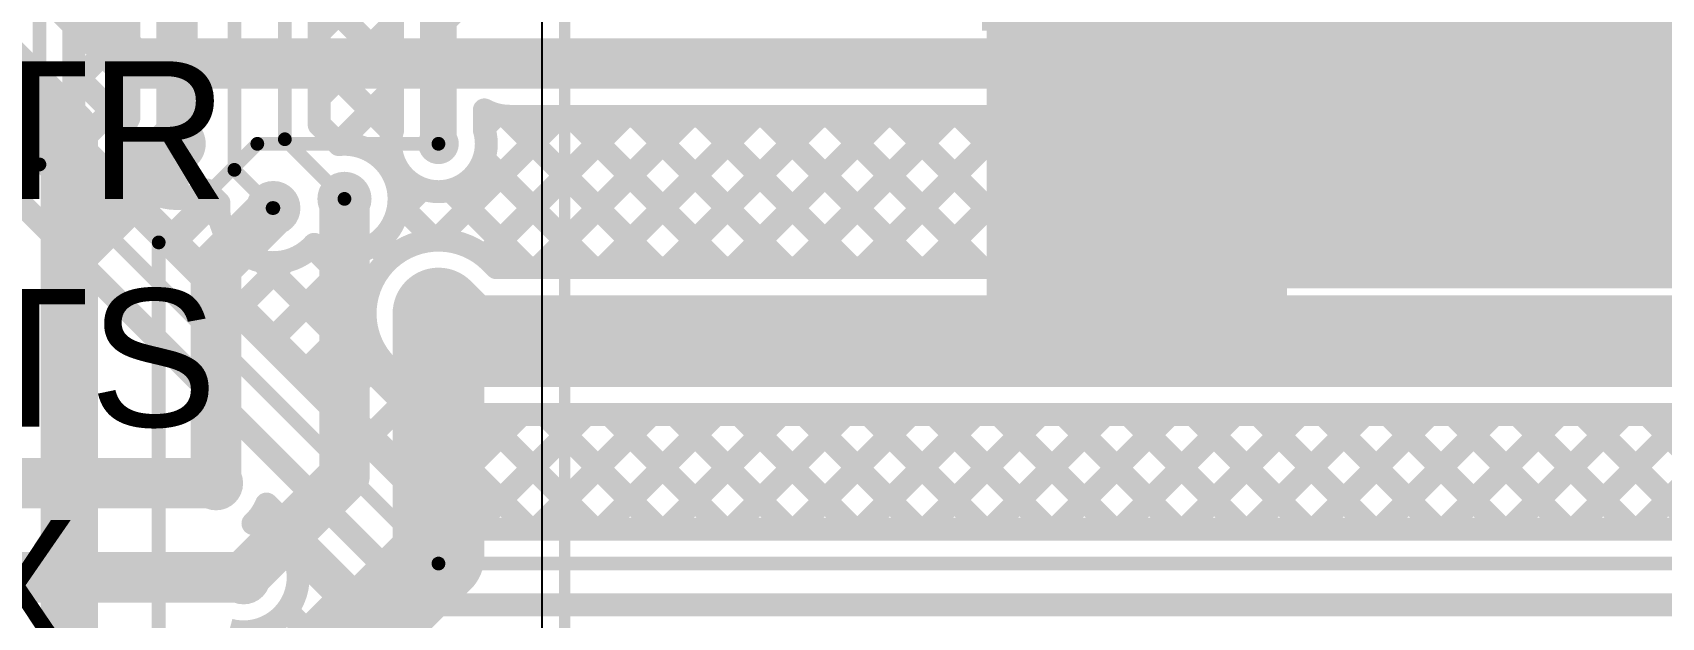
# Model space of a CAD drawing. Header units: millimetres. Extents: x -0.26 to 2.84, y -0.09 to 2.43.
# Drawn here: x 0.106 to 0.816, y 1.195 to 1.45 of the extents above; entities that cross this region are included whole.
import ezdxf

# ---------------------------------------------------------------- set-up
doc = ezdxf.new("R2010")
doc.units = ezdxf.units.MM
doc.header["$MEASUREMENT"] = 0
for name, color, linetype in [('BottomLayer', 5, 'Continuous'), ('TopLayer', 1, 'Continuous'), ('TopOverlay', 2, 'Continuous'), ('TopPaste', 8, 'Continuous'), ('TopSolder', 216, 'Continuous'), ('ViaHoleLayer', 16, 'Continuous')]:
    doc.layers.add(name, color=color, linetype=linetype)
doc.styles.add('Arial', font='', dxfattribs={"height": 0.2})
doc.styles.get('Arial').set_extended_font_data('Arial')

# ---------------------------------------------------------------- blocks, each defined once
blk = doc.blocks.new('SLF12575T_221M1R3_PF_94')
at = {"layer": 'TopLayer'}
for points in [[(-0.26969, 0.06299), (-0.16732, 0.06299), (-0.16732, -0.06299), (-0.26969, -0.06299)], [(0.16732, 0.06299), (0.26969, 0.06299), (0.26969, -0.06299), (0.16732, -0.06299)]]:
    blk.add_hatch(color=1, dxfattribs=at).paths.add_polyline_path(points)
at = {"layer": 'TopPaste'}
for points in [[(-0.26969, 0.06299), (-0.16732, 0.06299), (-0.16732, -0.06299), (-0.26969, -0.06299)], [(0.16732, 0.06299), (0.26969, 0.06299), (0.26969, -0.06299), (0.16732, -0.06299)]]:
    blk.add_hatch(color=8, dxfattribs=at).paths.add_polyline_path(points)
at = {"layer": 'TopSolder'}
for points in [[(-0.27369, 0.06699), (-0.16332, 0.06699), (-0.16332, -0.06699), (-0.27369, -0.06699)], [(0.16332, 0.06699), (0.27369, 0.06699), (0.27369, -0.06699), (0.16332, -0.06699)]]:
    blk.add_hatch(color=216, dxfattribs=at).paths.add_polyline_path(points)
at = {"layer": 'TopOverlay', "const_width": 0.005}
for points in [[(-0.188, 0.19), (-0.188, 0.249)], [(0.217, 0.249), (-0.188, 0.249)], [(0.25, 0.081), (0.25, 0.215)], [(-0.248, 0.081), (-0.248, 0.19)], [(-0.188, 0.19), (-0.248, 0.19)], [(-0.25, -0.215), (-0.25, -0.081)], [(0.25, -0.215), (0.25, -0.081)], [(0.217, -0.249), (-0.217, -0.249)]]:
    blk.add_lwpolyline(points, dxfattribs=at)
at = {"layer": 'TopOverlay'}
for points, const_width in [([(-0.18925, 0.249, 1), (-0.18675, 0.249, 1)], 0.0025), ([(-0.18925, 0.249, 1), (-0.18675, 0.249, 1)], 0.0025), ([(0.21575, 0.249, 1), (0.21825, 0.249, 1)], 0.0025), ([(0.21575, 0.249, 1), (0.21825, 0.249, 1)], 0.0025), ([(0.24875, 0.215, 1), (0.25125, 0.215, 1)], 0.0025), ([(0.24875, 0.215, 1), (0.25125, 0.215, 1)], 0.0025), ([(-0.24925, 0.19, 1), (-0.24675, 0.19, 1)], 0.0025), ([(-0.24925, 0.19, 1), (-0.24675, 0.19, 1)], 0.0025), ([(-0.18925, 0.19, 1), (-0.18675, 0.19, 1)], 0.0025), ([(-0.18925, 0.19, 1), (-0.18675, 0.19, 1)], 0.0025), ([(-0.24925, 0.081, 1), (-0.24675, 0.081, 1)], 0.0025), ([(0.24875, 0.081, 1), (0.25125, 0.081, 1)], 0.0025), ([(-0.27781, 0.061, 1), (-0.2943, 0.061, 1)], 0.01), ([(-0.2968, 0.061, 1), (-0.2918, 0.061, 1)], 0.005), ([(-0.28031, 0.061, 1), (-0.27531, 0.061, 1)], 0.005), ([(-0.25125, -0.081, 1), (-0.24875, -0.081, 1)], 0.0025), ([(0.24875, -0.081, 1), (0.25125, -0.081, 1)], 0.0025), ([(-0.25125, -0.215, 1), (-0.24875, -0.215, 1)], 0.0025), ([(-0.25125, -0.215, 1), (-0.24875, -0.215, 1)], 0.0025), ([(0.24875, -0.215, 1), (0.25125, -0.215, 1)], 0.0025), ([(0.24875, -0.215, 1), (0.25125, -0.215, 1)], 0.0025), ([(-0.21825, -0.249, 1), (-0.21575, -0.249, 1)], 0.0025), ([(-0.21825, -0.249, 1), (-0.21575, -0.249, 1)], 0.0025), ([(0.21575, -0.249, 1), (0.21825, -0.249, 1)], 0.0025), ([(0.21575, -0.249, 1), (0.21825, -0.249, 1)], 0.0025)]:
    blk.add_lwpolyline(points, format="xyb", close=True, dxfattribs=dict(at, const_width=const_width))
at = {"layer": 'TopOverlay', "const_width": 0.005}
for points in [[(0.217, 0.249, -0.414214), (0.25, 0.215)], [(-0.217, -0.249, -0.414214), (-0.25, -0.215)], [(0.25, -0.215, -0.414214), (0.217, -0.249)]]:
    blk.add_lwpolyline(points, format="xyb", dxfattribs=at)

msp = doc.modelspace()

# ---------------------------------------------------------------- hatches: boundary and pattern name
at = {"layer": 'BottomLayer'}
h = msp.add_hatch(color=5, dxfattribs=at)
edge = h.paths.add_edge_path()
edge.add_arc((0.314, 1.436), 0.00886, 0, 360)
h = msp.add_hatch(color=5, dxfattribs=at)
edge = h.paths.add_edge_path()
edge.add_arc((0.169, 1.401), 0.00886, 0, 360)
h = msp.add_hatch(color=5, dxfattribs=at)
edge = h.paths.add_edge_path()
edge.add_arc((0.283, 1.401), 0.00886, 0, 360)
h = msp.add_hatch(color=5, dxfattribs=at)
edge = h.paths.add_edge_path()
edge.add_arc((0.242, 1.377), 0.01181, 0, 360)
h = msp.add_hatch(color=5, dxfattribs=at)
edge = h.paths.add_edge_path()
edge.add_arc((0.211, 1.373), 0.01181, 0, 360)
h = msp.add_hatch(color=5, dxfattribs=at)
edge = h.paths.add_edge_path()
edge.add_arc((0.283, 1.327), 0.01181, 0, 360)
h = msp.add_hatch(color=5, dxfattribs=at)
edge = h.paths.add_edge_path()
edge.add_arc((0.186, 1.253), 0.01181, 0, 360)
h = msp.add_hatch(color=5, dxfattribs=at)
edge = h.paths.add_edge_path()
edge.add_arc((0.198, 1.212), 0.01181, 0, 360)
at = {"layer": 'TopLayer'}
for points in [[(0.522, 1.335), (0.653, 1.335), (0.653, 1.557), (0.522, 1.557)], [(0.616, 1.338), (0.947, 1.338), (0.947, 1.456), (0.616, 1.456)]]:
    msp.add_hatch(color=1, dxfattribs=at).paths.add_polyline_path(points)
h = msp.add_hatch(color=1, dxfattribs=at)
edge = h.paths.add_edge_path()
edge.add_arc((0.314, 1.436), 0.00886, 0, 360)
h = msp.add_hatch(color=1, dxfattribs=at)
edge = h.paths.add_edge_path()
edge.add_arc((0.169, 1.401), 0.00886, 0, 360)
h = msp.add_hatch(color=1, dxfattribs=at)
edge = h.paths.add_edge_path()
edge.add_arc((0.283, 1.401), 0.00886, 0, 360)
h = msp.add_hatch(color=1, dxfattribs=at)
edge = h.paths.add_edge_path()
edge.add_arc((0.242, 1.377), 0.01181, 0, 360)
h = msp.add_hatch(color=1, dxfattribs=at)
edge = h.paths.add_edge_path()
edge.add_arc((0.211, 1.373), 0.01181, 0, 360)
h = msp.add_hatch(color=1, dxfattribs=at)
edge = h.paths.add_edge_path()
edge.add_arc((0.283, 1.327), 0.01181, 0, 360)
h = msp.add_hatch(color=1, dxfattribs=at)
edge = h.paths.add_edge_path()
edge.add_arc((0.186, 1.253), 0.01181, 0, 360)
h = msp.add_hatch(color=1, dxfattribs=at)
edge = h.paths.add_edge_path()
edge.add_arc((0.198, 1.212), 0.01181, 0, 360)
at = {"layer": 'ViaHoleLayer'}
h = msp.add_hatch(color=16, dxfattribs=at)
edge = h.paths.add_edge_path()
edge.add_arc((0.314, 1.436), 0.00591, 0, 360)
h = msp.add_hatch(color=16, dxfattribs=at)
edge = h.paths.add_edge_path()
edge.add_arc((0.169, 1.401), 0.00591, 0, 360)
h = msp.add_hatch(color=16, dxfattribs=at)
edge = h.paths.add_edge_path()
edge.add_arc((0.283, 1.401), 0.00591, 0, 360)
h = msp.add_hatch(color=16, dxfattribs=at)
edge = h.paths.add_edge_path()
edge.add_arc((0.211, 1.373), 0.00591, 0, 360)
h = msp.add_hatch(color=16, dxfattribs=at)
edge = h.paths.add_edge_path()
edge.add_arc((0.242, 1.377), 0.00591, 0, 360)
h = msp.add_hatch(color=16, dxfattribs=at)
edge = h.paths.add_edge_path()
edge.add_arc((0.283, 1.327), 0.00591, 0, 360)
h = msp.add_hatch(color=16, dxfattribs=at)
edge = h.paths.add_edge_path()
edge.add_arc((0.186, 1.253), 0.00591, 0, 360)
h = msp.add_hatch(color=16, dxfattribs=at)
edge = h.paths.add_edge_path()
edge.add_arc((0.198, 1.212), 0.00591, 0, 360)

# ---------------------------------------------------------------- linework, layer by layer
at = {"layer": 'BottomLayer'}
for points, const_width in [([(0.109, 1.392), (0.109, 1.622)], 0.006), ([(0.124, 1.39821), (0.124, 1.61579)], 0.01), ([(0.169, 1.401), (0.169, 1.541)], 0.018), ([(0.148, 1.41232), (0.148, 1.541)], 0.01), ([(0.194, 1.38967), (0.194, 1.535)], 0.006), ([(0.216, 1.403), (0.216, 1.537)], 0.006), ([(0.231, 1.40921), (0.231, 1.48909)], 0.01), ([(0.231, 1.44943), (0.26957, 1.488)], 0.01), ([(0.231, 1.46615), (0.263, 1.43415)], 0.01), ([(0.283, 1.45563), (0.29237, 1.465)], 0.016), ([(0.124, 1.46001), (0.148, 1.43601)], 0.01), ([(0.283, 1.401), (0.283, 1.45563)], 0.016), ([(0.124, 1.42728), (0.148, 1.45128)], 0.01), ([(0.231, 1.42114), (0.263, 1.45314)], 0.01), ([(0.263, 1.40692), (0.263, 1.45563)], 0.01), ([(0.231, 1.43787), (0.26277, 1.40609)], 0.01), ([(0.314, 1.436), (0.98528, 1.436)], 0.022), ([(0.124, 1.43173), (0.14658, 1.40915)], 0.01), ([(0.124, 1.399), (0.148, 1.423)], 0.01), ([(0.23918, 1.40104), (0.263, 1.42486)], 0.01), ([(0.303, 1.40692), (0.303, 1.4158)], 0.01), ([(0.231, 1.40958), (0.23987, 1.40072)], 0.01), ([(0.231, 1.40921), (0.23953, 1.40068)], 0.01), ([(0.28198, 1.35898), (0.33599, 1.413)], 0.01), ([(0.303, 1.40829), (0.3084, 1.41369)], 0.01), ([(0.30314, 1.35187), (0.36428, 1.413)], 0.01), ([(0.31238, 1.41306), (0.37843, 1.347)], 0.01), ([(0.314, 1.413), (0.97575, 1.413)], 0.01), ([(0.32656, 1.347), (0.39256, 1.413)], 0.01), ([(0.34072, 1.413), (0.40672, 1.347)], 0.01), ([(0.35485, 1.347), (0.42085, 1.413)], 0.01), ([(0.369, 1.413), (0.435, 1.347)], 0.01), ([(0.38313, 1.347), (0.44913, 1.413)], 0.01), ([(0.39729, 1.413), (0.46329, 1.347)], 0.01), ([(0.41141, 1.347), (0.47741, 1.413)], 0.01), ([(0.42557, 1.413), (0.49157, 1.347)], 0.01), ([(0.4397, 1.347), (0.5057, 1.413)], 0.01), ([(0.45386, 1.413), (0.51986, 1.347)], 0.01), ([(0.46798, 1.347), (0.53398, 1.413)], 0.01), ([(0.48214, 1.413), (0.54814, 1.347)], 0.01), ([(0.49627, 1.347), (0.56227, 1.413)], 0.01), ([(0.51042, 1.413), (0.57642, 1.347)], 0.01), ([(0.52455, 1.347), (0.59055, 1.413)], 0.01), ([(0.53871, 1.413), (0.60471, 1.347)], 0.01), ([(0.55284, 1.347), (0.61884, 1.413)], 0.01), ([(0.56699, 1.413), (0.63299, 1.347)], 0.01), ([(0.58112, 1.347), (0.64712, 1.413)], 0.01), ([(0.59528, 1.413), (0.66128, 1.347)], 0.01), ([(0.6094, 1.347), (0.6754, 1.413)], 0.01), ([(0.62356, 1.413), (0.68956, 1.347)], 0.01), ([(0.63769, 1.347), (0.70369, 1.413)], 0.01), ([(0.65185, 1.413), (0.71785, 1.347)], 0.01), ([(0.66597, 1.347), (0.73197, 1.413)], 0.01), ([(0.68013, 1.413), (0.74613, 1.347)], 0.01), ([(0.69426, 1.347), (0.76026, 1.413)], 0.01), ([(0.70841, 1.413), (0.77441, 1.347)], 0.01), ([(0.72254, 1.347), (0.78854, 1.413)], 0.01), ([(0.7367, 1.413), (0.8027, 1.347)], 0.01), ([(0.75083, 1.347), (0.81683, 1.413)], 0.01), ([(0.76498, 1.413), (0.83098, 1.347)], 0.01), ([(0.77911, 1.347), (0.84511, 1.413)], 0.01), ([(0.79327, 1.413), (0.85927, 1.347)], 0.01), ([(0.80739, 1.347), (0.87339, 1.413)], 0.01), ([(0.124, 1.40344), (0.29444, 1.233)], 0.01), ([(0.124, 1.39821), (0.28921, 1.233)], 0.01), ([(0.15014, 1.401), (0.169, 1.401)], 0.01), ([(0.169, 1.38214), (0.169, 1.401)], 0.01), ([(0.216, 1.403), (0.242, 1.377)], 0.006), ([(0.25953, 1.39311), (0.26269, 1.39626)], 0.01), ([(0.30278, 1.39437), (0.35015, 1.347)], 0.01), ([(0.109, 1.392), (0.283, 1.218)], 0.006), ([(0.13775, 1.38446), (0.14646, 1.39317)], 0.01), ([(0.194, 1.38967), (0.21067, 1.373)], 0.006), ([(0.094, 1.382), (0.276, 1.2)], 0.01), ([(0.26478, 1.37007), (0.27604, 1.38134)], 0.01), ([(0.28809, 1.38077), (0.32187, 1.347)], 0.01), ([(0.15189, 1.37032), (0.16034, 1.37877)], 0.01), ([(0.16603, 1.35618), (0.18616, 1.3763)], 0.01), ([(0.17715, 1.37858), (0.18772, 1.36801)], 0.01), ([(0.1834, 1.37906), (0.18729, 1.37517)], 0.01), ([(0.26572, 1.37487), (0.28161, 1.35897)], 0.01), ([(0.21067, 1.373), (0.211, 1.373)], 0.006), ([(0.18018, 1.34204), (0.19423, 1.35609)], 0.01), ([(0.20846, 1.31375), (0.24893, 1.35422)], 0.01), ([(0.22784, 1.35617), (0.25148, 1.33253)], 0.01), ([(0.25515, 1.35715), (0.26155, 1.35075)], 0.01), ([(0.19432, 1.32789), (0.21618, 1.34976)], 0.01), ([(0.20601, 1.34972), (0.32273, 1.233)], 0.01), ([(0.30563, 1.34963), (0.30825, 1.347)], 0.01), ([(0.30825, 1.347), (1.122, 1.347)], 0.01), ([(0.283, 1.327), (0.295, 1.315)], 0.04), ([(0.2226, 1.29961), (0.25102, 1.32802)], 0.01), ([(0.295, 1.315), (1.122, 1.315)], 0.04), ([(0.23675, 1.28547), (0.25813, 1.30686)], 0.01), ([(0.26037, 1.30437), (0.27234, 1.2924)], 0.01), ([(0.25089, 1.27133), (0.27215, 1.29259)], 0.01), ([(0.26503, 1.25718), (0.29109, 1.28324)], 0.01), ([(0.27917, 1.24304), (0.31913, 1.283)], 0.01), ([(0.295, 1.283), (1.122, 1.283)], 0.01), ([(0.29741, 1.233), (0.34741, 1.283)], 0.01), ([(0.30101, 1.283), (0.35101, 1.233)], 0.01), ([(0.3257, 1.233), (0.3757, 1.283)], 0.01), ([(0.3293, 1.283), (0.3793, 1.233)], 0.01), ([(0.35398, 1.233), (0.40398, 1.283)], 0.01), ([(0.35758, 1.283), (0.40758, 1.233)], 0.01), ([(0.38227, 1.233), (0.43227, 1.283)], 0.01), ([(0.38587, 1.283), (0.43587, 1.233)], 0.01), ([(0.41055, 1.233), (0.46055, 1.283)], 0.01), ([(0.41415, 1.283), (0.46415, 1.233)], 0.01), ([(0.43884, 1.233), (0.48884, 1.283)], 0.01), ([(0.44243, 1.283), (0.49243, 1.233)], 0.01), ([(0.46712, 1.233), (0.51712, 1.283)], 0.01), ([(0.47072, 1.283), (0.52072, 1.233)], 0.01), ([(0.4954, 1.233), (0.5454, 1.283)], 0.01), ([(0.499, 1.283), (0.549, 1.233)], 0.01), ([(0.52369, 1.233), (0.57369, 1.283)], 0.01), ([(0.52729, 1.283), (0.57729, 1.233)], 0.01), ([(0.55197, 1.233), (0.60197, 1.283)], 0.01), ([(0.55557, 1.283), (0.60557, 1.233)], 0.01), ([(0.58026, 1.233), (0.63026, 1.283)], 0.01), ([(0.58386, 1.283), (0.63386, 1.233)], 0.01), ([(0.60854, 1.233), (0.65854, 1.283)], 0.01), ([(0.61214, 1.283), (0.66214, 1.233)], 0.01), ([(0.63683, 1.233), (0.68683, 1.283)], 0.01), ([(0.64042, 1.283), (0.69042, 1.233)], 0.01), ([(0.66511, 1.233), (0.71511, 1.283)], 0.01), ([(0.66871, 1.283), (0.71871, 1.233)], 0.01), ([(0.69339, 1.233), (0.74339, 1.283)], 0.01), ([(0.69699, 1.283), (0.74699, 1.233)], 0.01), ([(0.72168, 1.233), (0.77168, 1.283)], 0.01), ([(0.72528, 1.283), (0.77528, 1.233)], 0.01), ([(0.74996, 1.233), (0.79996, 1.283)], 0.01), ([(0.75356, 1.283), (0.80356, 1.233)], 0.01), ([(0.77825, 1.233), (0.82825, 1.283)], 0.01), ([(0.78185, 1.283), (0.83185, 1.233)], 0.01), ([(0.80653, 1.233), (0.85653, 1.283)], 0.01), ([(0.81013, 1.283), (0.86013, 1.233)], 0.01), ([(0.074, 1.253), (0.186, 1.253)], 0.022), ([(0.20454, 1.23805), (0.21006, 1.23253)], 0.01), ([(0.20802, 1.24394), (0.26396, 1.188)], 0.01), ([(0.21131, 1.23175), (0.21576, 1.2362)], 0.01), ([(0.28921, 1.233), (1.14402, 1.233)], 0.01), ([(0.21853, 1.22406), (0.31159, 1.131)], 0.01), ([(0.088, 1.212), (0.198, 1.212)], 0.022), ([(0.22174, 1.21389), (0.2299, 1.22206)], 0.01), ([(0.283, 1.218), (2.022, 1.218)], 0.006), ([(0.19683, 1.1607), (0.24404, 1.20791)], 0.01), ([(0.21685, 1.19745), (0.28331, 1.131)], 0.01), ([(0.276, 1.2), (1.996, 1.2)], 0.01), ([(0.21097, 1.14656), (0.25819, 1.19377)], 0.01)]:
    msp.add_lwpolyline(points, dxfattribs=dict(at, const_width=const_width))
for points, const_width in [([(0.279, 1.45563, 1), (0.287, 1.45563, 1)], 0.008), ([(0.279, 1.45563, 1), (0.287, 1.45563, 1)], 0.008), ([(0.1455, 1.45128, 1), (0.1505, 1.45128, 1)], 0.005), ([(0.2605, 1.45314, 1), (0.2655, 1.45314, 1)], 0.005), ([(0.2285, 1.44943, 1), (0.2335, 1.44943, 1)], 0.005), ([(0.2285, 1.43787, 1), (0.2335, 1.43787, 1)], 0.005), ([(0.3085, 1.436, 1), (0.3195, 1.436, 1)], 0.011), ([(0.1215, 1.43173, 1), (0.1265, 1.43173, 1)], 0.005), ([(0.1455, 1.43601, 1), (0.1505, 1.43601, 1)], 0.005), ([(0.2605, 1.43415, 1), (0.2655, 1.43415, 1)], 0.005), ([(0.1215, 1.42728, 1), (0.1265, 1.42728, 1)], 0.005), ([(0.1455, 1.423, 1), (0.1505, 1.423, 1)], 0.005), ([(0.2605, 1.42486, 1), (0.2655, 1.42486, 1)], 0.005), ([(0.2285, 1.42114, 1), (0.2335, 1.42114, 1)], 0.005), ([(0.3005, 1.4158, 1), (0.3055, 1.4158, 1)], 0.005), ([(0.3005, 1.4158, 1), (0.3055, 1.4158, 1)], 0.005), ([(0.14408, 1.40915, 1), (0.14908, 1.40915, 1)], 0.005), ([(0.1455, 1.41232, 1), (0.1505, 1.41232, 1)], 0.005), ([(0.1455, 1.41232, 1), (0.1505, 1.41232, 1)], 0.005), ([(0.2285, 1.40958, 1), (0.2335, 1.40958, 1)], 0.005), ([(0.2285, 1.40921, 1), (0.2335, 1.40921, 1)], 0.005), ([(0.2285, 1.40921, 1), (0.2335, 1.40921, 1)], 0.005), ([(0.3059, 1.41369, 1), (0.3109, 1.41369, 1)], 0.005), ([(0.30988, 1.41306, 1), (0.31488, 1.41306, 1)], 0.005), ([(0.3115, 1.413, 1), (0.3165, 1.413, 1)], 0.005), ([(0.3115, 1.413, 1), (0.3165, 1.413, 1)], 0.005), ([(0.33349, 1.413, 1), (0.33849, 1.413, 1)], 0.005), ([(0.33822, 1.413, 1), (0.34322, 1.413, 1)], 0.005), ([(0.36178, 1.413, 1), (0.36678, 1.413, 1)], 0.005), ([(0.3665, 1.413, 1), (0.3715, 1.413, 1)], 0.005), ([(0.39006, 1.413, 1), (0.39506, 1.413, 1)], 0.005), ([(0.39479, 1.413, 1), (0.39979, 1.413, 1)], 0.005), ([(0.41835, 1.413, 1), (0.42335, 1.413, 1)], 0.005), ([(0.42307, 1.413, 1), (0.42807, 1.413, 1)], 0.005), ([(0.44663, 1.413, 1), (0.45163, 1.413, 1)], 0.005), ([(0.45136, 1.413, 1), (0.45636, 1.413, 1)], 0.005), ([(0.47491, 1.413, 1), (0.47991, 1.413, 1)], 0.005), ([(0.47964, 1.413, 1), (0.48464, 1.413, 1)], 0.005), ([(0.5032, 1.413, 1), (0.5082, 1.413, 1)], 0.005), ([(0.50792, 1.413, 1), (0.51292, 1.413, 1)], 0.005), ([(0.53148, 1.413, 1), (0.53648, 1.413, 1)], 0.005), ([(0.53621, 1.413, 1), (0.54121, 1.413, 1)], 0.005), ([(0.55977, 1.413, 1), (0.56477, 1.413, 1)], 0.005), ([(0.56449, 1.413, 1), (0.56949, 1.413, 1)], 0.005), ([(0.58805, 1.413, 1), (0.59305, 1.413, 1)], 0.005), ([(0.59278, 1.413, 1), (0.59778, 1.413, 1)], 0.005), ([(0.61634, 1.413, 1), (0.62134, 1.413, 1)], 0.005), ([(0.62106, 1.413, 1), (0.62606, 1.413, 1)], 0.005), ([(0.64462, 1.413, 1), (0.64962, 1.413, 1)], 0.005), ([(0.64935, 1.413, 1), (0.65435, 1.413, 1)], 0.005), ([(0.6729, 1.413, 1), (0.6779, 1.413, 1)], 0.005), ([(0.67763, 1.413, 1), (0.68263, 1.413, 1)], 0.005), ([(0.70119, 1.413, 1), (0.70619, 1.413, 1)], 0.005), ([(0.70591, 1.413, 1), (0.71091, 1.413, 1)], 0.005), ([(0.72947, 1.413, 1), (0.73447, 1.413, 1)], 0.005), ([(0.7342, 1.413, 1), (0.7392, 1.413, 1)], 0.005), ([(0.75776, 1.413, 1), (0.76276, 1.413, 1)], 0.005), ([(0.76248, 1.413, 1), (0.76748, 1.413, 1)], 0.005), ([(0.78604, 1.413, 1), (0.79104, 1.413, 1)], 0.005), ([(0.79077, 1.413, 1), (0.79577, 1.413, 1)], 0.005), ([(0.81433, 1.413, 1), (0.81933, 1.413, 1)], 0.005), ([(0.1215, 1.40344, 1), (0.1265, 1.40344, 1)], 0.005), ([(0.1645, 1.401, 1), (0.1735, 1.401, 1)], 0.009), ([(0.26027, 1.40609, 1), (0.26527, 1.40609, 1)], 0.005), ([(0.2605, 1.40692, 1), (0.2655, 1.40692, 1)], 0.005), ([(0.2605, 1.40692, 1), (0.2655, 1.40692, 1)], 0.005), ([(0.279, 1.401, 1), (0.287, 1.401, 1)], 0.008), ([(0.3005, 1.40829, 1), (0.3055, 1.40829, 1)], 0.005), ([(0.3005, 1.40692, 1), (0.3055, 1.40692, 1)], 0.005), ([(0.3005, 1.40692, 1), (0.3055, 1.40692, 1)], 0.005), ([(0.1215, 1.399, 1), (0.1265, 1.399, 1)], 0.005), ([(0.1215, 1.39821, 1), (0.1265, 1.39821, 1)], 0.005), ([(0.1215, 1.39821, 1), (0.1265, 1.39821, 1)], 0.005), ([(0.14764, 1.401, 1), (0.15264, 1.401, 1)], 0.005), ([(0.1665, 1.401, 1), (0.1715, 1.401, 1)], 0.005), ([(0.1665, 1.401, 1), (0.1715, 1.401, 1)], 0.005), ([(0.2145, 1.403, 1), (0.2175, 1.403, 1)], 0.003), ([(0.2145, 1.403, 1), (0.2175, 1.403, 1)], 0.003), ([(0.23668, 1.40104, 1), (0.24168, 1.40104, 1)], 0.005), ([(0.23703, 1.40068, 1), (0.24203, 1.40068, 1)], 0.005), ([(0.23703, 1.40068, 1), (0.24203, 1.40068, 1)], 0.005), ([(0.23737, 1.40072, 1), (0.24237, 1.40072, 1)], 0.005), ([(0.26019, 1.39626, 1), (0.26519, 1.39626, 1)], 0.005), ([(0.30028, 1.39437, 1), (0.30528, 1.39437, 1)], 0.005), ([(0.30136, 1.401, 1), (0.30636, 1.401, 1)], 0.005), ([(0.30136, 1.401, 1), (0.30636, 1.401, 1)], 0.005), ([(0.1075, 1.392, 1), (0.1105, 1.392, 1)], 0.003), ([(0.1075, 1.392, 1), (0.1105, 1.392, 1)], 0.003), ([(0.14396, 1.39317, 1), (0.14896, 1.39317, 1)], 0.005), ([(0.1925, 1.38967, 1), (0.1955, 1.38967, 1)], 0.003), ([(0.1925, 1.38967, 1), (0.1955, 1.38967, 1)], 0.003), ([(0.25703, 1.39311, 1), (0.26203, 1.39311, 1)], 0.005), ([(0.13525, 1.38446, 1), (0.14025, 1.38446, 1)], 0.005), ([(0.1665, 1.38214, 1), (0.1715, 1.38214, 1)], 0.005), ([(0.17934, 1.38089, 1), (0.18434, 1.38089, 1)], 0.005), ([(0.27354, 1.38134, 1), (0.27854, 1.38134, 1)], 0.005), ([(0.28559, 1.38077, 1), (0.29059, 1.38077, 1)], 0.005), ([(0.15784, 1.37877, 1), (0.16284, 1.37877, 1)], 0.005), ([(0.17465, 1.37858, 1), (0.17965, 1.37858, 1)], 0.005), ([(0.1809, 1.37906, 1), (0.1859, 1.37906, 1)], 0.005), ([(0.18366, 1.3763, 1), (0.18866, 1.3763, 1)], 0.005), ([(0.18479, 1.37517, 1), (0.18979, 1.37517, 1)], 0.005), ([(0.18479, 1.37517, 1), (0.18979, 1.37517, 1)], 0.005), ([(0.2405, 1.377, 1), (0.2435, 1.377, 1)], 0.003), ([(0.26322, 1.37487, 1), (0.26822, 1.37487, 1)], 0.005), ([(0.26331, 1.377, 1), (0.26831, 1.377, 1)], 0.005), ([(0.26331, 1.377, 1), (0.26831, 1.377, 1)], 0.005), ([(0.14939, 1.37032, 1), (0.15439, 1.37032, 1)], 0.005), ([(0.18522, 1.36801, 1), (0.19022, 1.36801, 1)], 0.005), ([(0.20917, 1.373, 1), (0.21217, 1.373, 1)], 0.003), ([(0.20917, 1.373, 1), (0.21217, 1.373, 1)], 0.003), ([(0.2095, 1.373, 1), (0.2125, 1.373, 1)], 0.003), ([(0.26228, 1.37007, 1), (0.26728, 1.37007, 1)], 0.005), ([(0.27911, 1.35897, 1), (0.28411, 1.35897, 1)], 0.005), ([(0.27948, 1.35898, 1), (0.28448, 1.35898, 1)], 0.005), ([(0.16353, 1.35618, 1), (0.16853, 1.35618, 1)], 0.005), ([(0.19173, 1.35609, 1), (0.19673, 1.35609, 1)], 0.005), ([(0.22534, 1.35617, 1), (0.23034, 1.35617, 1)], 0.005), ([(0.2263, 1.35718, 1), (0.2313, 1.35718, 1)], 0.005), ([(0.2263, 1.35718, 1), (0.2313, 1.35718, 1)], 0.005), ([(0.24643, 1.35422, 1), (0.25143, 1.35422, 1)], 0.005), ([(0.25265, 1.35715, 1), (0.25765, 1.35715, 1)], 0.005), ([(0.30064, 1.35187, 1), (0.30564, 1.35187, 1)], 0.005), ([(0.20351, 1.34972, 1), (0.20851, 1.34972, 1)], 0.005), ([(0.21368, 1.34976, 1), (0.21868, 1.34976, 1)], 0.005), ([(0.25905, 1.35075, 1), (0.26405, 1.35075, 1)], 0.005), ([(0.30313, 1.34963, 1), (0.30813, 1.34963, 1)], 0.005), ([(0.30313, 1.34963, 1), (0.30813, 1.34963, 1)], 0.005), ([(0.30575, 1.347, 1), (0.31075, 1.347, 1)], 0.005), ([(0.30575, 1.347, 1), (0.31075, 1.347, 1)], 0.005), ([(0.31937, 1.347, 1), (0.32437, 1.347, 1)], 0.005), ([(0.32406, 1.347, 1), (0.32906, 1.347, 1)], 0.005), ([(0.34765, 1.347, 1), (0.35265, 1.347, 1)], 0.005), ([(0.35235, 1.347, 1), (0.35735, 1.347, 1)], 0.005), ([(0.37593, 1.347, 1), (0.38093, 1.347, 1)], 0.005), ([(0.38063, 1.347, 1), (0.38563, 1.347, 1)], 0.005), ([(0.40422, 1.347, 1), (0.40922, 1.347, 1)], 0.005), ([(0.40891, 1.347, 1), (0.41391, 1.347, 1)], 0.005), ([(0.4325, 1.347, 1), (0.4375, 1.347, 1)], 0.005), ([(0.4372, 1.347, 1), (0.4422, 1.347, 1)], 0.005), ([(0.46079, 1.347, 1), (0.46579, 1.347, 1)], 0.005), ([(0.46548, 1.347, 1), (0.47048, 1.347, 1)], 0.005), ([(0.48907, 1.347, 1), (0.49407, 1.347, 1)], 0.005), ([(0.49377, 1.347, 1), (0.49877, 1.347, 1)], 0.005), ([(0.51736, 1.347, 1), (0.52236, 1.347, 1)], 0.005), ([(0.52205, 1.347, 1), (0.52705, 1.347, 1)], 0.005), ([(0.54564, 1.347, 1), (0.55064, 1.347, 1)], 0.005), ([(0.55034, 1.347, 1), (0.55534, 1.347, 1)], 0.005), ([(0.57392, 1.347, 1), (0.57892, 1.347, 1)], 0.005), ([(0.57862, 1.347, 1), (0.58362, 1.347, 1)], 0.005), ([(0.60221, 1.347, 1), (0.60721, 1.347, 1)], 0.005), ([(0.6069, 1.347, 1), (0.6119, 1.347, 1)], 0.005), ([(0.63049, 1.347, 1), (0.63549, 1.347, 1)], 0.005), ([(0.63519, 1.347, 1), (0.64019, 1.347, 1)], 0.005), ([(0.65878, 1.347, 1), (0.66378, 1.347, 1)], 0.005), ([(0.66347, 1.347, 1), (0.66847, 1.347, 1)], 0.005), ([(0.68706, 1.347, 1), (0.69206, 1.347, 1)], 0.005), ([(0.69176, 1.347, 1), (0.69676, 1.347, 1)], 0.005), ([(0.71535, 1.347, 1), (0.72035, 1.347, 1)], 0.005), ([(0.72004, 1.347, 1), (0.72504, 1.347, 1)], 0.005), ([(0.74363, 1.347, 1), (0.74863, 1.347, 1)], 0.005), ([(0.74833, 1.347, 1), (0.75333, 1.347, 1)], 0.005), ([(0.77191, 1.347, 1), (0.77691, 1.347, 1)], 0.005), ([(0.77661, 1.347, 1), (0.78161, 1.347, 1)], 0.005), ([(0.8002, 1.347, 1), (0.8052, 1.347, 1)], 0.005), ([(0.80489, 1.347, 1), (0.80989, 1.347, 1)], 0.005), ([(0.17768, 1.34204, 1), (0.18268, 1.34204, 1)], 0.005), ([(0.273, 1.327, 1), (0.293, 1.327, 1)], 0.02), ([(0.24898, 1.33253, 1), (0.25398, 1.33253, 1)], 0.005), ([(0.19182, 1.32789, 1), (0.19682, 1.32789, 1)], 0.005), ([(0.24852, 1.32802, 1), (0.25352, 1.32802, 1)], 0.005), ([(0.285, 1.315, 1), (0.305, 1.315, 1)], 0.02), ([(0.285, 1.315, 1), (0.305, 1.315, 1)], 0.02), ([(0.20596, 1.31375, 1), (0.21096, 1.31375, 1)], 0.005), ([(0.25563, 1.30686, 1), (0.26063, 1.30686, 1)], 0.005), ([(0.25787, 1.30437, 1), (0.26287, 1.30437, 1)], 0.005), ([(0.25787, 1.30437, 1), (0.26287, 1.30437, 1)], 0.005), ([(0.2201, 1.29961, 1), (0.2251, 1.29961, 1)], 0.005), ([(0.26965, 1.29259, 1), (0.27465, 1.29259, 1)], 0.005), ([(0.26984, 1.2924, 1), (0.27484, 1.2924, 1)], 0.005), ([(0.26984, 1.2924, 1), (0.27484, 1.2924, 1)], 0.005), ([(0.26987, 1.29237, 1), (0.27487, 1.29237, 1)], 0.005), ([(0.23425, 1.28547, 1), (0.23925, 1.28547, 1)], 0.005), ([(0.28859, 1.28324, 1), (0.29359, 1.28324, 1)], 0.005), ([(0.2925, 1.283, 1), (0.2975, 1.283, 1)], 0.005), ([(0.2925, 1.283, 1), (0.2975, 1.283, 1)], 0.005), ([(0.2925, 1.283, 1), (0.2975, 1.283, 1)], 0.005), ([(0.29851, 1.283, 1), (0.30351, 1.283, 1)], 0.005), ([(0.31663, 1.283, 1), (0.32163, 1.283, 1)], 0.005), ([(0.3268, 1.283, 1), (0.3318, 1.283, 1)], 0.005), ([(0.34491, 1.283, 1), (0.34991, 1.283, 1)], 0.005), ([(0.35508, 1.283, 1), (0.36008, 1.283, 1)], 0.005), ([(0.3732, 1.283, 1), (0.3782, 1.283, 1)], 0.005), ([(0.38337, 1.283, 1), (0.38837, 1.283, 1)], 0.005), ([(0.40148, 1.283, 1), (0.40648, 1.283, 1)], 0.005), ([(0.41165, 1.283, 1), (0.41665, 1.283, 1)], 0.005), ([(0.42977, 1.283, 1), (0.43477, 1.283, 1)], 0.005), ([(0.43993, 1.283, 1), (0.44493, 1.283, 1)], 0.005), ([(0.45805, 1.283, 1), (0.46305, 1.283, 1)], 0.005), ([(0.46822, 1.283, 1), (0.47322, 1.283, 1)], 0.005), ([(0.48634, 1.283, 1), (0.49134, 1.283, 1)], 0.005), ([(0.4965, 1.283, 1), (0.5015, 1.283, 1)], 0.005), ([(0.51462, 1.283, 1), (0.51962, 1.283, 1)], 0.005), ([(0.52479, 1.283, 1), (0.52979, 1.283, 1)], 0.005), ([(0.5429, 1.283, 1), (0.5479, 1.283, 1)], 0.005), ([(0.55307, 1.283, 1), (0.55807, 1.283, 1)], 0.005), ([(0.57119, 1.283, 1), (0.57619, 1.283, 1)], 0.005), ([(0.58136, 1.283, 1), (0.58636, 1.283, 1)], 0.005), ([(0.59947, 1.283, 1), (0.60447, 1.283, 1)], 0.005), ([(0.60964, 1.283, 1), (0.61464, 1.283, 1)], 0.005), ([(0.62776, 1.283, 1), (0.63276, 1.283, 1)], 0.005), ([(0.63792, 1.283, 1), (0.64292, 1.283, 1)], 0.005), ([(0.65604, 1.283, 1), (0.66104, 1.283, 1)], 0.005), ([(0.66621, 1.283, 1), (0.67121, 1.283, 1)], 0.005), ([(0.68433, 1.283, 1), (0.68933, 1.283, 1)], 0.005), ([(0.69449, 1.283, 1), (0.69949, 1.283, 1)], 0.005), ([(0.71261, 1.283, 1), (0.71761, 1.283, 1)], 0.005), ([(0.72278, 1.283, 1), (0.72778, 1.283, 1)], 0.005), ([(0.74089, 1.283, 1), (0.74589, 1.283, 1)], 0.005), ([(0.75106, 1.283, 1), (0.75606, 1.283, 1)], 0.005), ([(0.76918, 1.283, 1), (0.77418, 1.283, 1)], 0.005), ([(0.77935, 1.283, 1), (0.78435, 1.283, 1)], 0.005), ([(0.79746, 1.283, 1), (0.80246, 1.283, 1)], 0.005), ([(0.80763, 1.283, 1), (0.81263, 1.283, 1)], 0.005), ([(0.24839, 1.27133, 1), (0.25339, 1.27133, 1)], 0.005), ([(0.1805, 1.253, 1), (0.1915, 1.253, 1)], 0.011), ([(0.26253, 1.25718, 1), (0.26753, 1.25718, 1)], 0.005), ([(0.20204, 1.23805, 1), (0.20704, 1.23805, 1)], 0.005), ([(0.20552, 1.24394, 1), (0.21052, 1.24394, 1)], 0.005), ([(0.20552, 1.24394, 1), (0.21052, 1.24394, 1)], 0.005), ([(0.27667, 1.24304, 1), (0.28167, 1.24304, 1)], 0.005), ([(0.1996, 1.23546, 1), (0.2046, 1.23546, 1)], 0.005), ([(0.1996, 1.23546, 1), (0.2046, 1.23546, 1)], 0.005), ([(0.20756, 1.23253, 1), (0.21256, 1.23253, 1)], 0.005), ([(0.20881, 1.23175, 1), (0.21381, 1.23175, 1)], 0.005), ([(0.21326, 1.2362, 1), (0.21826, 1.2362, 1)], 0.005), ([(0.28671, 1.233, 1), (0.29171, 1.233, 1)], 0.005), ([(0.28671, 1.233, 1), (0.29171, 1.233, 1)], 0.005), ([(0.29194, 1.233, 1), (0.29694, 1.233, 1)], 0.005), ([(0.29491, 1.233, 1), (0.29991, 1.233, 1)], 0.005), ([(0.32023, 1.233, 1), (0.32523, 1.233, 1)], 0.005), ([(0.3232, 1.233, 1), (0.3282, 1.233, 1)], 0.005), ([(0.34851, 1.233, 1), (0.35351, 1.233, 1)], 0.005), ([(0.35148, 1.233, 1), (0.35648, 1.233, 1)], 0.005), ([(0.3768, 1.233, 1), (0.3818, 1.233, 1)], 0.005), ([(0.37977, 1.233, 1), (0.38477, 1.233, 1)], 0.005), ([(0.40508, 1.233, 1), (0.41008, 1.233, 1)], 0.005), ([(0.40805, 1.233, 1), (0.41305, 1.233, 1)], 0.005), ([(0.43337, 1.233, 1), (0.43837, 1.233, 1)], 0.005), ([(0.43634, 1.233, 1), (0.44134, 1.233, 1)], 0.005), ([(0.46165, 1.233, 1), (0.46665, 1.233, 1)], 0.005), ([(0.46462, 1.233, 1), (0.46962, 1.233, 1)], 0.005), ([(0.48993, 1.233, 1), (0.49493, 1.233, 1)], 0.005), ([(0.4929, 1.233, 1), (0.4979, 1.233, 1)], 0.005), ([(0.51822, 1.233, 1), (0.52322, 1.233, 1)], 0.005), ([(0.52119, 1.233, 1), (0.52619, 1.233, 1)], 0.005), ([(0.5465, 1.233, 1), (0.5515, 1.233, 1)], 0.005), ([(0.54947, 1.233, 1), (0.55447, 1.233, 1)], 0.005), ([(0.57479, 1.233, 1), (0.57979, 1.233, 1)], 0.005), ([(0.57776, 1.233, 1), (0.58276, 1.233, 1)], 0.005), ([(0.60307, 1.233, 1), (0.60807, 1.233, 1)], 0.005), ([(0.60604, 1.233, 1), (0.61104, 1.233, 1)], 0.005), ([(0.63136, 1.233, 1), (0.63636, 1.233, 1)], 0.005), ([(0.63433, 1.233, 1), (0.63933, 1.233, 1)], 0.005), ([(0.65964, 1.233, 1), (0.66464, 1.233, 1)], 0.005), ([(0.66261, 1.233, 1), (0.66761, 1.233, 1)], 0.005), ([(0.68792, 1.233, 1), (0.69292, 1.233, 1)], 0.005), ([(0.69089, 1.233, 1), (0.69589, 1.233, 1)], 0.005), ([(0.71621, 1.233, 1), (0.72121, 1.233, 1)], 0.005), ([(0.71918, 1.233, 1), (0.72418, 1.233, 1)], 0.005), ([(0.74449, 1.233, 1), (0.74949, 1.233, 1)], 0.005), ([(0.74746, 1.233, 1), (0.75246, 1.233, 1)], 0.005), ([(0.77278, 1.233, 1), (0.77778, 1.233, 1)], 0.005), ([(0.77575, 1.233, 1), (0.78075, 1.233, 1)], 0.005), ([(0.80106, 1.233, 1), (0.80606, 1.233, 1)], 0.005), ([(0.80403, 1.233, 1), (0.80903, 1.233, 1)], 0.005), ([(0.21603, 1.22406, 1), (0.22103, 1.22406, 1)], 0.005), ([(0.1925, 1.212, 1), (0.2035, 1.212, 1)], 0.011), ([(0.2274, 1.22206, 1), (0.2324, 1.22206, 1)], 0.005), ([(0.21924, 1.21389, 1), (0.22424, 1.21389, 1)], 0.005), ([(0.21931, 1.212, 1), (0.22431, 1.212, 1)], 0.005), ([(0.21931, 1.212, 1), (0.22431, 1.212, 1)], 0.005), ([(0.2815, 1.218, 1), (0.2845, 1.218, 1)], 0.003), ([(0.2815, 1.218, 1), (0.2845, 1.218, 1)], 0.003), ([(0.24154, 1.20791, 1), (0.24654, 1.20791, 1)], 0.005), ([(0.21435, 1.19745, 1), (0.21935, 1.19745, 1)], 0.005), ([(0.2735, 1.2, 1), (0.2785, 1.2, 1)], 0.005), ([(0.2735, 1.2, 1), (0.2785, 1.2, 1)], 0.005), ([(0.25569, 1.19377, 1), (0.26069, 1.19377, 1)], 0.005)]:
    msp.add_lwpolyline(points, format="xyb", close=True, dxfattribs=dict(at, const_width=const_width))
at = {"layer": 'BottomLayer', "const_width": 0.01}
for points in [[(0.314, 1.413, -0.125318), (0.303, 1.4158)], [(0.18184, 1.38089, -0.773536), (0.148, 1.41232)], [(0.30386, 1.401, -1.155386), (0.263, 1.40692)], [(0.303, 1.40692, -0.072092), (0.30386, 1.401)], [(0.23953, 1.40068, -0.444982), (0.26581, 1.377)], [(0.2288, 1.35718, -0.723941), (0.18729, 1.37517)], [(0.26581, 1.377, -0.598903), (0.2288, 1.35718)], [(0.26037, 1.30437, -1), (0.30563, 1.34963)], [(0.295, 1.283, -0.199231), (0.27234, 1.2924)], [(0.295, 1.283, -0.198912), (0.27237, 1.29237)], [(0.20802, 1.24394, -0.109931), (0.2021, 1.23546)], [(0.2021, 1.23546, -0.364409), (0.22181, 1.212)], [(0.22181, 1.212, -0.493128), (0.19184, 1.189)]]:
    msp.add_lwpolyline(points, format="xyb", dxfattribs=at)
at = {"layer": 'TopLayer'}
msp.add_line((0.328, 1.579), (0.328, 1.015), dxfattribs=at)
for points, const_width in [([(0.016, 1.513), (0.122, 1.407)], 0.025), ([(0.111, 1.474), (0.149, 1.436)], 0.022), ([(0.149, 1.436), (0.314, 1.436)], 0.022), ([(0.122, 1.354), (0.122, 1.407)], 0.025), ([(0.122, 1.354), (0.169, 1.401)], 0.025), ([(0.161, 1.358), (0.204, 1.401)], 0.006), ([(0.204, 1.401), (0.283, 1.401)], 0.006), ([(0.242, 1.256), (0.242, 1.377)], 0.022), ([(0.186, 1.34756), (0.211, 1.37256)], 0.022), ([(0.211, 1.37256), (0.211, 1.373)], 0.022), ([(0.122, 0.511), (0.122, 1.354)], 0.025), ([(0.161, 1.164), (0.161, 1.358)], 0.006), ([(0.186, 1.253), (0.186, 1.34756)], 0.022), ([(0.283, 1.221), (0.283, 1.327)], 0.04), ([(0.198, 1.212), (0.242, 1.256)], 0.022), ([(0.172, 1.11), (0.283, 1.221)], 0.04)]:
    msp.add_lwpolyline(points, dxfattribs=dict(at, const_width=const_width))
for points, const_width in [([(0.1435, 1.436, 1), (0.1545, 1.436, 1)], 0.011), ([(0.1435, 1.436, 1), (0.1545, 1.436, 1)], 0.011), ([(0.3085, 1.436, 1), (0.3195, 1.436, 1)], 0.011), ([(0.11575, 1.407, 1), (0.12825, 1.407, 1)], 0.0125), ([(0.11575, 1.407, 1), (0.12825, 1.407, 1)], 0.0125), ([(0.16275, 1.401, 1), (0.17525, 1.401, 1)], 0.0125), ([(0.2025, 1.401, 1), (0.2055, 1.401, 1)], 0.003), ([(0.2025, 1.401, 1), (0.2055, 1.401, 1)], 0.003), ([(0.2815, 1.401, 1), (0.2845, 1.401, 1)], 0.003), ([(0.2365, 1.377, 1), (0.2475, 1.377, 1)], 0.011), ([(0.2055, 1.373, 1), (0.2165, 1.373, 1)], 0.011), ([(0.2055, 1.37256, 1), (0.2165, 1.37256, 1)], 0.011), ([(0.2055, 1.37256, 1), (0.2165, 1.37256, 1)], 0.011), ([(0.11575, 1.354, 1), (0.12825, 1.354, 1)], 0.0125), ([(0.11575, 1.354, 1), (0.12825, 1.354, 1)], 0.0125), ([(0.11575, 1.354, 1), (0.12825, 1.354, 1)], 0.0125), ([(0.1595, 1.358, 1), (0.1625, 1.358, 1)], 0.003), ([(0.1595, 1.358, 1), (0.1625, 1.358, 1)], 0.003), ([(0.1805, 1.34756, 1), (0.1915, 1.34756, 1)], 0.011), ([(0.1805, 1.34756, 1), (0.1915, 1.34756, 1)], 0.011), ([(0.273, 1.327, 1), (0.293, 1.327, 1)], 0.02), ([(0.2365, 1.256, 1), (0.2475, 1.256, 1)], 0.011), ([(0.2365, 1.256, 1), (0.2475, 1.256, 1)], 0.011), ([(0.1805, 1.253, 1), (0.1915, 1.253, 1)], 0.011), ([(0.273, 1.221, 1), (0.293, 1.221, 1)], 0.02), ([(0.273, 1.221, 1), (0.293, 1.221, 1)], 0.02), ([(0.1925, 1.212, 1), (0.2035, 1.212, 1)], 0.011)]:
    msp.add_lwpolyline(points, format="xyb", close=True, dxfattribs=dict(at, const_width=const_width))

# ---------------------------------------------------------------- block references
at = {"rotation": 270}
msp.add_blockref('SLF12575T_221M1R3_PF_94', (0.587, 1.287), dxfattribs=at)

# ---------------------------------------------------------------- texts
at = {"layer": 'TopOverlay', "style": 'Arial'}
for s, p in [('DTR', (0.019, 1.377)), ('RTS', (0.019, 1.2777)), ('TX', (0.019, 1.177))]:
    msp.add_text(s, height=0.06, rotation=360, dxfattribs=at).set_placement(p)

doc.saveas('drawing.dxf')
